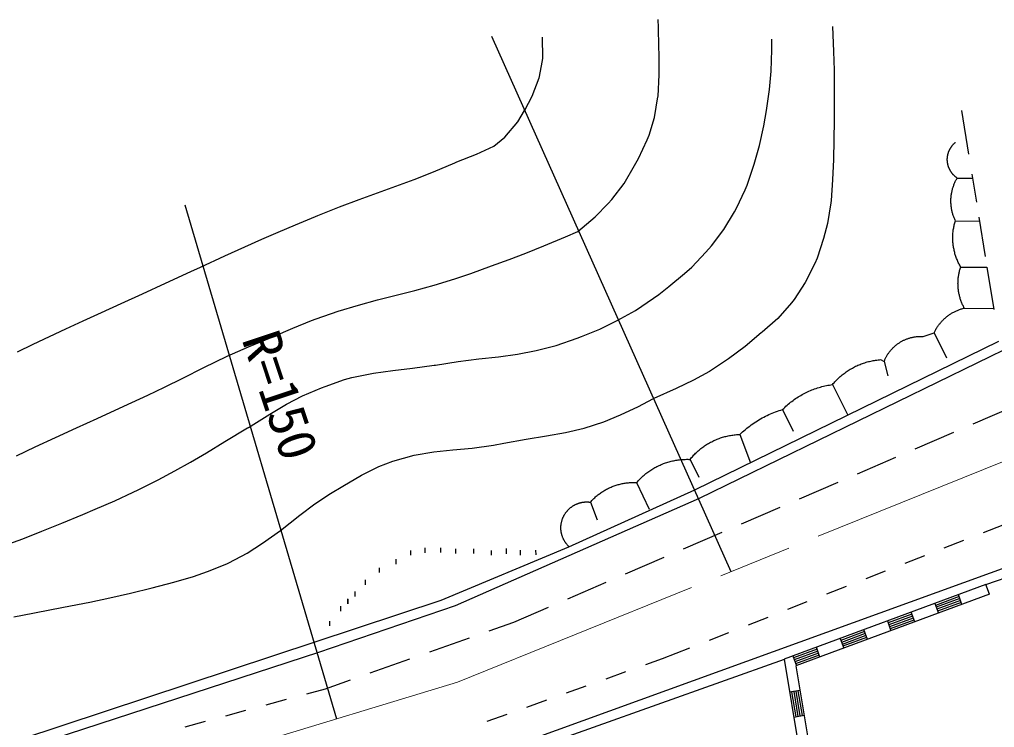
# Model space of a CAD drawing. Units: millimetres, scale not verified. Extents: x 40000 to 680000, y 20000 to 380000.
# Drawn here: x 388596 to 434956, y 298928 to 332585 of the extents above; entities that cross this region are included whole.
import ezdxf
from ezdxf.enums import TextEntityAlignment as Align

# ---------------------------------------------------------------- set-up
doc = ezdxf.new("R2010")
doc.units = ezdxf.units.MM
doc.header["$LTSCALE"] = 1000
doc.linetypes.add('CHAIN', pattern=[18.5, 12, -1.5, 3.5, -1.5])
for name, color, linetype, lineweight in [('M-BGD', 7, 'Continuous', 25), ('M-BMK', 2, 'CHAIN', 13), ('M-BMK-SRVR', 3, 'Continuous', 25)]:
    doc.layers.add(name, color=color, linetype=linetype, lineweight=lineweight)
doc.styles.add('ＭＳ ゴシック', font='')
doc.styles.get('ＭＳ ゴシック').set_extended_font_data('MS Gothic')

msp = doc.modelspace()

# ---------------------------------------------------------------- linework, layer by layer
at = {"layer": 'M-BGD'}
for p, q in [((433392, 328261), (433728, 326179)), ((433181, 325050), (433912, 325044)), ((433881, 325233), (434097, 323900)), ((434211, 323194), (434513, 321324)), ((433096, 323018), (434244, 322993)), ((433350, 320816), (434596, 320813)), ((434596, 320813), (434921, 318803)), ((420934, 309836), (442544, 320376)), ((433520, 318869), (434914, 318849)), ((431572, 317514), (432080, 317684)), ((432080, 317684), (432673, 316498)), ((420707, 310223), (435166, 317286)), ((429540, 316414), (429710, 316329)), ((429710, 316329), (429879, 315652)), ((427254, 315228), (427983, 313777)), ((424884, 314043), (425388, 313019)), ((433944, 313361), (435781, 314153)), ((431190, 312172), (433026, 312965)), ((422852, 312858), (423360, 311503)), ((449556, 311638), (395952, 292208)), ((420481, 311672), (420904, 310826)), ((428435, 310984), (430272, 311776)), ((414724, 307524), (420707, 310223)), ((417941, 310572), (418534, 309302)), ((425681, 309796), (427517, 310588)), ((409323, 304733), (420934, 309836)), ((415740, 309640), (416063, 308797)), ((422926, 308607), (424763, 309399)), ((434431, 308202), (435362, 308568)), ((420172, 307419), (422008, 308211)), ((432570, 307471), (433501, 307837)), ((407863, 307466), (407863, 307233)), ((408622, 307476), (408622, 307243)), ((408650, 304987), (414724, 307524)), ((409322, 307426), (409322, 307193)), ((410181, 307426), (410181, 307193)), ((411740, 307441), (411740, 307188)), ((406494, 306932), (406494, 306699)), ((407183, 307346), (407183, 307113)), ((411020, 307348), (411020, 307115)), ((412399, 307355), (412399, 307122)), ((413132, 307355), (413152, 307142)), ((417417, 306230), (419253, 307022)), ((430708, 306740), (431639, 307105)), ((405696, 306524), (405696, 306290)), ((434551, 305728), (437767, 306830)), ((428847, 306008), (429778, 306374)), ((405036, 305947), (405036, 305714)), ((414663, 305042), (416499, 305834)), ((434551, 305731), (424950, 302177)), ((426985, 305277), (427916, 305643)), ((434724, 305262), (434551, 305728)), ((404542, 305388), (404542, 305155)), ((434724, 305262), (425512, 301852)), ((433272, 305151), (432147, 304735)), ((433307, 305057), (432182, 304641)), ((433411, 304776), (433238, 305245)), ((388654, 298371), (408650, 304987)), ((402829, 302516), (409323, 304733)), ((403866, 304688), (403866, 304455)), ((404195, 305041), (404195, 304808)), ((404212, 305035), (404212, 304802)), ((412108, 303940), (413744, 304646)), ((425124, 304545), (426055, 304911)), ((432112, 304828), (432286, 304359)), ((433342, 304964), (432217, 304547)), ((433377, 304870), (432251, 304453)), ((423262, 303814), (424193, 304180)), ((431022, 304318), (429896, 303901)), ((431056, 304224), (429931, 303808)), ((431091, 304130), (429966, 303714)), ((431161, 303943), (430987, 304412)), ((403339, 303989), (403339, 303756)), ((410929, 303522), (412108, 303940)), ((429862, 303995), (430035, 303526)), ((431126, 304037), (430001, 303620)), ((421401, 303083), (422332, 303448)), ((428771, 303485), (427646, 303068)), ((428806, 303391), (427680, 302974)), ((428840, 303297), (427715, 302881)), ((428875, 303203), (427750, 302787)), ((428910, 303110), (428736, 303579)), ((408101, 302521), (409987, 303189)), ((426659, 302276), (426486, 302745)), ((427611, 303162), (427785, 302693)), ((388693, 297890), (402829, 302516)), ((419170, 302206), (420470, 302717)), ((425360, 302329), (425534, 301860)), ((426520, 302652), (425395, 302235)), ((426555, 302558), (425430, 302141)), ((426590, 302464), (425464, 302047)), ((426624, 302370), (425499, 301954)), ((396236, 291969), (424964, 302176)), ((405273, 301520), (407159, 302188)), ((418373, 301921), (419170, 302206)), ((424950, 302177), (427061, 289526)), ((425512, 301852), (427554, 289609)), ((416490, 301247), (417431, 301584)), ((403152, 300769), (404330, 301187)), ((414607, 300573), (415548, 300910)), ((402262, 300529), (403152, 300769)), ((425705, 300691), (425212, 300609)), ((425311, 300626), (425508, 299442)), ((425409, 300642), (425607, 299458)), ((425508, 300658), (425705, 299475)), ((425606, 300675), (425804, 299491)), ((400331, 300008), (401296, 300269)), ((412723, 299900), (413665, 300237)), ((398400, 299487), (399365, 299748)), ((410840, 299226), (411782, 299563)), ((425409, 299425), (425903, 299508)), ((396469, 298966), (397434, 299226))]:
    msp.add_line(p, q, dxfattribs=at)
for points in [[(415147, 322510), (415963, 323210), (416594, 323845), (416756, 324034), (417348, 324796), (417846, 325637), (418026, 325981), (418448, 326864), (418534, 327082), (418788, 327928), (418954, 328907), (418957, 328944), (419010, 329956), (419005, 330906), (418998, 331278), (418974, 332208), (418957, 332585)], [(427254, 332246), (427300, 331064), (427325, 330183), (427337, 329283), (427339, 328860), (427338, 327798), (427323, 326864), (427294, 325925), (427254, 324965), (427183, 323981), (427170, 323864), (427008, 322891), (426831, 322171), (426522, 321244), (426408, 320986), (425955, 320088), (425423, 319280), (425307, 319123), (424650, 318376), (423911, 317721), (423868, 317684), (423101, 317039), (422308, 316448), (422259, 316414), (421408, 315852), (420649, 315435), (419818, 315047), (418752, 314573), (418703, 314551)], [(413454, 331738), (413466, 330754), (413454, 330638), (413284, 329791), (412955, 328920), (412607, 328267)], [(417010, 318276), (417881, 318757), (418195, 318954), (418998, 319518), (419465, 319885), (420224, 320504), (420566, 320816), (421238, 321526), (421497, 321832), (422090, 322594), (422590, 323438), (422682, 323610), (423108, 324491), (423190, 324711), (423531, 325710), (423787, 326602), (423993, 327532), (424122, 328267), (424262, 329261), (424333, 330124), (424366, 331137), (424376, 331654)], [(397198, 320816), (398366, 321350), (399312, 321778), (400125, 322141), (400896, 322476), (401716, 322825), (402674, 323225), (402786, 323272), (403809, 323682), (404745, 324034), (405626, 324351), (406487, 324658), (407362, 324980), (408284, 325342), (409289, 325767), (409390, 325812), (410328, 326177), (411145, 326566), (411676, 326997), (412291, 327725), (412607, 328267)], [(433181, 325050), (433166, 325060), (433150, 325071), (433135, 325082), (433120, 325094), (433106, 325105), (433091, 325117), (433077, 325129), (433063, 325142), (433049, 325154), (433035, 325167), (433022, 325180), (433009, 325194), (432996, 325207), (432983, 325221), (432971, 325235), (432959, 325249), (432947, 325264), (432935, 325278), (432924, 325293), (432913, 325308), (432902, 325324), (432891, 325339), (432881, 325355), (432871, 325371), (432861, 325387), (432852, 325403), (432842, 325419), (432834, 325436), (432825, 325452), (432817, 325469), (432809, 325486), (432801, 325503), (432794, 325520), (432787, 325538), (432780, 325555), (432773, 325573), (432767, 325591), (432761, 325608), (432756, 325626), (432751, 325644), (432746, 325662), (432741, 325681), (432737, 325699), (432733, 325717), (432730, 325736), (432726, 325754), (432724, 325773), (432721, 325791), (432719, 325810), (432717, 325828), (432715, 325847), (432714, 325866), (432713, 325884), (432712, 325903), (432712, 325922), (432712, 325941), (432713, 325959), (432713, 325978), (432714, 325997), (432716, 326015), (432717, 326034), (432719, 326053), (432722, 326071), (432725, 326090), (432728, 326108), (432731, 326127), (432735, 326145), (432739, 326164), (432743, 326182), (432748, 326200), (432753, 326218), (432758, 326236), (432764, 326254), (432770, 326272), (432776, 326289), (432782, 326307), (432789, 326324), (432796, 326342), (432804, 326359), (432812, 326376), (432820, 326393), (432828, 326409), (432837, 326426), (432846, 326442), (432855, 326459), (432865, 326475), (432874, 326491), (432885, 326507), (432895, 326522), (432906, 326538), (432917, 326553), (432928, 326568), (432939, 326583), (432951, 326597), (432963, 326612), (432975, 326626), (432988, 326640), (433001, 326653), (433014, 326667), (433027, 326680), (433040, 326693), (433054, 326706), (433068, 326719), (433082, 326731), (433096, 326743)], [(433096, 323018), (433080, 323053), (433064, 323089), (433049, 323125), (433034, 323161), (433020, 323198), (433007, 323235), (432994, 323272), (432982, 323309), (432971, 323347), (432960, 323385), (432950, 323423), (432941, 323461), (432933, 323499), (432925, 323537), (432918, 323576), (432911, 323614), (432905, 323653), (432900, 323692), (432896, 323731), (432892, 323770), (432889, 323809), (432887, 323848), (432885, 323887), (432885, 323927), (432884, 323966), (432885, 324005), (432886, 324044), (432888, 324083), (432891, 324122), (432894, 324161), (432898, 324200), (432903, 324239), (432909, 324278), (432915, 324317), (432922, 324355), (432929, 324394), (432938, 324432), (432947, 324470), (432956, 324508), (432967, 324546), (432978, 324584), (432989, 324621), (433002, 324658), (433015, 324695), (433029, 324732), (433043, 324768), (433058, 324805), (433074, 324841), (433090, 324876), (433107, 324912), (433124, 324947), (433143, 324981), (433162, 325016), (433181, 325050)], [(433350, 320816), (433326, 320859), (433302, 320903), (433279, 320947), (433256, 320991), (433235, 321036), (433214, 321081), (433194, 321126), (433175, 321172), (433157, 321218), (433139, 321264), (433123, 321311), (433107, 321358), (433092, 321405), (433078, 321453), (433065, 321501), (433053, 321549), (433041, 321597), (433031, 321646), (433021, 321694), (433012, 321743), (433005, 321792), (432998, 321841), (432991, 321890), (432986, 321940), (432982, 321989), (432978, 322038), (432976, 322088), (432974, 322137), (432973, 322187), (432973, 322237), (432975, 322286), (432976, 322336), (432979, 322385), (432983, 322435), (432988, 322484), (432993, 322533), (432999, 322583), (433007, 322632), (433015, 322681), (433024, 322729), (433034, 322778), (433045, 322826), (433056, 322874), (433069, 322922), (433082, 322970), (433096, 323018)], [(398468, 316583), (399493, 317019), (400289, 317355), (400669, 317514), (401594, 317916), (402486, 318282), (402701, 318361), (403746, 318716), (404709, 319005), (405618, 319251), (406504, 319477), (407394, 319705), (408317, 319958), (409303, 320260), (410050, 320514), (411040, 320867), (411876, 321175), (412667, 321481), (413525, 321829), (414560, 322261), (415147, 322510)], [(388500, 316783), (389254, 317147), (390018, 317510), (390804, 317877), (391626, 318258), (392497, 318658), (393431, 319086), (394442, 319548), (395543, 320053), (396748, 320608), (397198, 320816)], [(433520, 318869), (433499, 318908), (433479, 318946), (433460, 318986), (433441, 319025), (433423, 319065), (433406, 319105), (433389, 319146), (433374, 319187), (433359, 319228), (433345, 319269), (433331, 319311), (433318, 319353), (433306, 319395), (433295, 319437), (433285, 319480), (433275, 319522), (433266, 319565), (433258, 319608), (433251, 319651), (433244, 319694), (433239, 319738), (433234, 319781), (433229, 319825), (433226, 319868), (433223, 319912), (433222, 319956), (433221, 320000), (433220, 320043), (433221, 320087), (433222, 320131), (433224, 320174), (433227, 320218), (433231, 320262), (433236, 320305), (433241, 320349), (433247, 320392), (433254, 320435), (433261, 320478), (433270, 320521), (433279, 320564), (433289, 320606), (433300, 320649), (433311, 320691), (433324, 320733), (433337, 320775), (433350, 320816)], [(432080, 317684), (432097, 317718), (432114, 317753), (432132, 317787), (432150, 317821), (432169, 317855), (432189, 317888), (432209, 317921), (432230, 317953), (432251, 317985), (432273, 318017), (432296, 318048), (432319, 318079), (432342, 318110), (432367, 318140), (432391, 318169), (432417, 318198), (432442, 318227), (432468, 318255), (432495, 318283), (432522, 318311), (432550, 318337), (432578, 318364), (432607, 318389), (432636, 318415), (432666, 318440), (432696, 318464), (432726, 318488), (432757, 318511), (432788, 318533), (432820, 318555), (432852, 318577), (432884, 318598), (432917, 318618), (432950, 318638), (432983, 318657), (433017, 318675), (433051, 318693), (433086, 318711), (433121, 318727), (433156, 318743), (433191, 318759), (433227, 318774), (433262, 318788), (433299, 318801), (433335, 318814), (433371, 318827), (433408, 318838), (433445, 318849), (433482, 318859), (433520, 318869)], [(399484, 313196), (400495, 313819), (401291, 314298), (402052, 314698), (402957, 315081), (403124, 315144), (404045, 315472), (404394, 315567), (405430, 315779), (406353, 315902), (407277, 316003), (408317, 316150), (408374, 316160), (409453, 316324), (410441, 316446), (411368, 316555), (412268, 316679), (413171, 316847), (414109, 317089), (415114, 317434), (415316, 317514), (416192, 317870), (417010, 318276)], [(429710, 316329), (429722, 316360), (429735, 316391), (429748, 316421), (429762, 316451), (429776, 316481), (429791, 316511), (429807, 316541), (429823, 316570), (429839, 316599), (429856, 316627), (429874, 316656), (429892, 316684), (429911, 316711), (429930, 316739), (429949, 316766), (429969, 316792), (429990, 316818), (430011, 316844), (430032, 316870), (430054, 316895), (430076, 316920), (430099, 316944), (430122, 316968), (430146, 316991), (430170, 317014), (430195, 317037), (430219, 317059), (430245, 317081), (430270, 317102), (430296, 317123), (430323, 317143), (430349, 317163), (430377, 317182), (430404, 317201), (430432, 317220), (430460, 317237), (430488, 317255), (430517, 317272), (430546, 317288), (430575, 317304), (430605, 317319), (430635, 317334), (430665, 317348), (430695, 317362), (430726, 317375), (430757, 317387), (430788, 317399), (430819, 317411), (430850, 317422), (430882, 317432), (430914, 317442), (430946, 317451), (430978, 317460), (431010, 317468), (431043, 317475), (431075, 317482), (431108, 317488), (431141, 317494), (431174, 317499), (431207, 317504), (431240, 317508), (431273, 317511), (431306, 317514), (431339, 317516), (431373, 317518), (431406, 317519), (431439, 317519), (431473, 317519), (431506, 317518), (431539, 317516), (431572, 317514)], [(388449, 311849), (389348, 312266), (390301, 312708), (391309, 313169), (392295, 313617), (393153, 314010), (393935, 314374), (394695, 314733), (395484, 315113), (396356, 315538), (397362, 316034), (398468, 316583)], [(427254, 315228), (427292, 315274), (427330, 315318), (427370, 315362), (427410, 315405), (427451, 315447), (427492, 315489), (427534, 315530), (427577, 315570), (427621, 315609), (427666, 315648), (427711, 315686), (427757, 315722), (427803, 315758), (427850, 315794), (427898, 315828), (427947, 315861), (427996, 315894), (428045, 315926), (428095, 315957), (428146, 315986), (428197, 316015), (428249, 316043), (428301, 316071), (428354, 316097), (428407, 316122), (428461, 316146), (428515, 316169), (428569, 316192), (428624, 316213), (428679, 316233), (428735, 316252), (428791, 316271), (428847, 316288), (428904, 316304), (428960, 316319), (429018, 316333), (429075, 316346), (429132, 316359), (429190, 316370), (429248, 316380), (429306, 316388), (429365, 316396), (429423, 316403), (429482, 316409), (429540, 316414)], [(424884, 314043), (424935, 314095), (424987, 314146), (425040, 314196), (425094, 314246), (425149, 314294), (425205, 314341), (425261, 314387), (425319, 314432), (425377, 314476), (425436, 314519), (425496, 314561), (425556, 314602), (425618, 314641), (425680, 314680), (425743, 314717), (425806, 314754), (425870, 314789), (425935, 314822), (426000, 314855), (426066, 314887), (426132, 314917), (426200, 314946), (426267, 314974), (426335, 315000), (426404, 315025), (426473, 315049), (426542, 315072), (426612, 315094), (426682, 315114), (426752, 315133), (426823, 315150), (426895, 315167), (426966, 315182), (427038, 315195), (427110, 315208), (427182, 315219), (427254, 315228)], [(401008, 308286), (401925, 309014), (402644, 309559), (403379, 310049), (403971, 310402), (404856, 310918), (405682, 311336), (406342, 311588), (407368, 311872), (408303, 312032), (409204, 312127), (410127, 312212), (411128, 312345), (411629, 312438), (412693, 312636), (413652, 312795), (414554, 312957), (415447, 313165), (416381, 313463), (417179, 313789), (418033, 314180), (418703, 314551)], [(422852, 312858), (422915, 312919), (422979, 312979), (423045, 313037), (423112, 313095), (423179, 313151), (423248, 313206), (423318, 313260), (423388, 313313), (423460, 313364), (423533, 313414), (423606, 313462), (423680, 313509), (423756, 313555), (423832, 313599), (423909, 313642), (423986, 313684), (424065, 313724), (424144, 313763), (424223, 313800), (424304, 313835), (424385, 313870), (424467, 313902), (424549, 313934), (424632, 313963), (424715, 313991), (424799, 314018), (424884, 314043)], [(387875, 307574), (388753, 307901), (389658, 308253), (390605, 308635), (391606, 309050), (392202, 309302), (393127, 309708), (393996, 310119), (394234, 310233), (395184, 310702), (395984, 311122), (396721, 311536), (397483, 311987), (398360, 312517), (399438, 313169), (399484, 313196)], [(420481, 311672), (420516, 311716), (420552, 311759), (420589, 311801), (420626, 311842), (420664, 311883), (420703, 311923), (420742, 311963), (420783, 312001), (420824, 312039), (420865, 312077), (420907, 312113), (420950, 312149), (420994, 312184), (421038, 312218), (421083, 312252), (421128, 312284), (421174, 312316), (421220, 312347), (421267, 312377), (421315, 312407), (421363, 312435), (421411, 312463), (421460, 312490), (421510, 312515), (421560, 312540), (421610, 312564), (421661, 312588), (421712, 312610), (421764, 312631), (421816, 312652), (421868, 312671), (421921, 312690), (421974, 312707), (422027, 312724), (422081, 312740), (422135, 312755), (422189, 312768), (422243, 312781), (422298, 312793), (422352, 312804), (422407, 312814), (422463, 312823), (422518, 312831), (422573, 312838), (422629, 312844), (422684, 312849), (422740, 312853), (422796, 312856), (422852, 312858)], [(420481, 311672), (420516, 311716), (420552, 311759), (420589, 311801), (420626, 311842), (420664, 311883), (420703, 311923), (420742, 311963), (420783, 312001), (420824, 312039), (420865, 312077), (420907, 312113), (420950, 312149), (420994, 312184), (421038, 312218), (421083, 312252), (421128, 312284), (421174, 312316), (421220, 312347), (421267, 312377), (421315, 312407), (421363, 312435), (421411, 312463), (421460, 312490), (421510, 312515), (421560, 312540), (421610, 312564), (421661, 312588), (421712, 312610), (421764, 312631), (421816, 312652), (421868, 312671), (421921, 312690), (421974, 312707), (422027, 312724), (422081, 312740), (422135, 312755), (422189, 312768), (422243, 312781), (422298, 312793), (422352, 312804), (422407, 312814), (422463, 312823), (422518, 312831), (422573, 312838), (422629, 312844), (422684, 312849), (422740, 312853), (422796, 312856), (422852, 312858)], [(417941, 310572), (417978, 310614), (418015, 310656), (418054, 310697), (418093, 310737), (418133, 310777), (418173, 310816), (418214, 310854), (418256, 310892), (418299, 310929), (418342, 310965), (418385, 311000), (418430, 311034), (418475, 311068), (418521, 311101), (418567, 311133), (418614, 311164), (418661, 311194), (418709, 311224), (418757, 311253), (418806, 311280), (418855, 311307), (418905, 311333), (418956, 311358), (419006, 311382), (419057, 311406), (419109, 311428), (419161, 311449), (419213, 311470), (419266, 311490), (419319, 311508), (419372, 311526), (419426, 311542), (419480, 311558), (419534, 311573), (419589, 311587), (419644, 311600), (419698, 311611), (419754, 311622), (419809, 311632), (419864, 311641), (419920, 311649), (419976, 311656), (420032, 311662), (420088, 311666), (420144, 311670), (420200, 311673), (420256, 311675), (420312, 311676), (420369, 311676), (420425, 311675), (420481, 311672)], [(415740, 309640), (415773, 309677), (415806, 309714), (415840, 309749), (415875, 309785), (415911, 309819), (415947, 309853), (415983, 309886), (416021, 309919), (416059, 309951), (416097, 309982), (416136, 310012), (416175, 310042), (416216, 310071), (416256, 310099), (416297, 310127), (416339, 310153), (416381, 310180), (416423, 310205), (416466, 310229), (416510, 310253), (416554, 310276), (416598, 310298), (416643, 310319), (416688, 310340), (416733, 310360), (416779, 310378), (416825, 310396), (416871, 310414), (416918, 310430), (416965, 310446), (417012, 310460), (417060, 310474), (417107, 310487), (417155, 310499), (417204, 310510), (417252, 310520), (417301, 310530), (417349, 310538), (417398, 310546), (417447, 310553), (417496, 310559), (417546, 310564), (417595, 310568), (417644, 310571), (417694, 310573), (417743, 310575), (417793, 310575), (417842, 310575), (417892, 310574), (417941, 310572)], [(414724, 307524), (414708, 307539), (414693, 307554), (414678, 307570), (414663, 307586), (414648, 307602), (414634, 307618), (414620, 307635), (414606, 307652), (414593, 307669), (414580, 307686), (414567, 307704), (414555, 307722), (414543, 307740), (414531, 307758), (414520, 307776), (414508, 307795), (414498, 307814), (414487, 307833), (414477, 307852), (414467, 307871), (414458, 307891), (414449, 307911), (414440, 307931), (414431, 307951), (414423, 307971), (414416, 307991), (414408, 308012), (414401, 308032), (414395, 308053), (414388, 308074), (414383, 308094), (414377, 308115), (414372, 308137), (414367, 308158), (414363, 308179), (414359, 308200), (414355, 308222), (414352, 308243), (414349, 308265), (414346, 308286), (414344, 308308), (414342, 308330), (414341, 308351), (414340, 308373), (414340, 308395), (414339, 308416), (414339, 308438), (414340, 308460), (414341, 308482), (414342, 308503), (414344, 308525), (414346, 308547), (414348, 308568), (414351, 308590), (414354, 308611), (414358, 308633), (414362, 308654), (414366, 308675), (414371, 308696), (414376, 308717), (414382, 308739), (414387, 308759), (414394, 308780), (414400, 308801), (414407, 308822), (414414, 308842), (414422, 308862), (414430, 308883), (414438, 308903), (414447, 308922), (414456, 308942), (414465, 308962), (414475, 308981), (414485, 309000), (414496, 309020), (414506, 309038), (414518, 309057), (414529, 309076), (414541, 309094), (414553, 309112), (414565, 309130), (414578, 309147), (414591, 309165), (414604, 309182), (414618, 309199), (414632, 309216), (414646, 309232), (414660, 309248), (414675, 309264), (414690, 309280), (414705, 309295), (414721, 309310), (414737, 309325), (414753, 309340), (414769, 309354), (414786, 309368), (414803, 309382), (414820, 309395), (414837, 309408), (414855, 309421), (414872, 309434), (414890, 309446), (414909, 309458), (414927, 309469), (414946, 309480), (414964, 309491), (414983, 309502), (415003, 309512), (415022, 309522), (415041, 309531), (415061, 309541), (415081, 309549), (415101, 309558), (415121, 309566), (415141, 309574), (415162, 309581), (415182, 309588), (415203, 309595), (415224, 309601), (415245, 309607), (415266, 309613), (415287, 309618), (415308, 309623), (415329, 309627), (415350, 309632), (415372, 309635), (415393, 309639), (415415, 309642), (415436, 309644), (415458, 309646), (415480, 309648), (415501, 309650), (415523, 309651), (415545, 309651), (415566, 309652), (415588, 309652), (415610, 309651), (415632, 309650), (415653, 309649), (415675, 309647), (415697, 309645), (415718, 309643), (415740, 309640)], [(388331, 304186), (389230, 304364), (390124, 304535), (391025, 304707), (391944, 304889), (392890, 305087), (393874, 305308), (394909, 305560), (395928, 305830), (396874, 306110), (397536, 306338), (398448, 306714), (398552, 306762), (399423, 307210), (400158, 307689), (401008, 308286)]]:
    msp.add_lwpolyline(points, dxfattribs=at)
at = {"layer": 'M-BMK'}
msp.add_lwpolyline([(381602, 292614), (409420, 301090), (435414, 311585), (454474, 319438)], dxfattribs=at)
at = {"layer": 'M-BMK-SRVR'}
for p, q in [((411041, 331799), (422427, 306342)), ((396461, 323779), (403667, 299337))]:
    msp.add_line(p, q, dxfattribs=at)

# ---------------------------------------------------------------- texts
at = {"layer": 'M-BMK-SRVR', "style": 'ＭＳ ゴシック'}
msp.add_text('R=150', height=1833, rotation=288.416, dxfattribs=at).set_placement((399613, 314259), align=Align.BOTTOM_CENTER)

doc.saveas('drawing.dxf')
